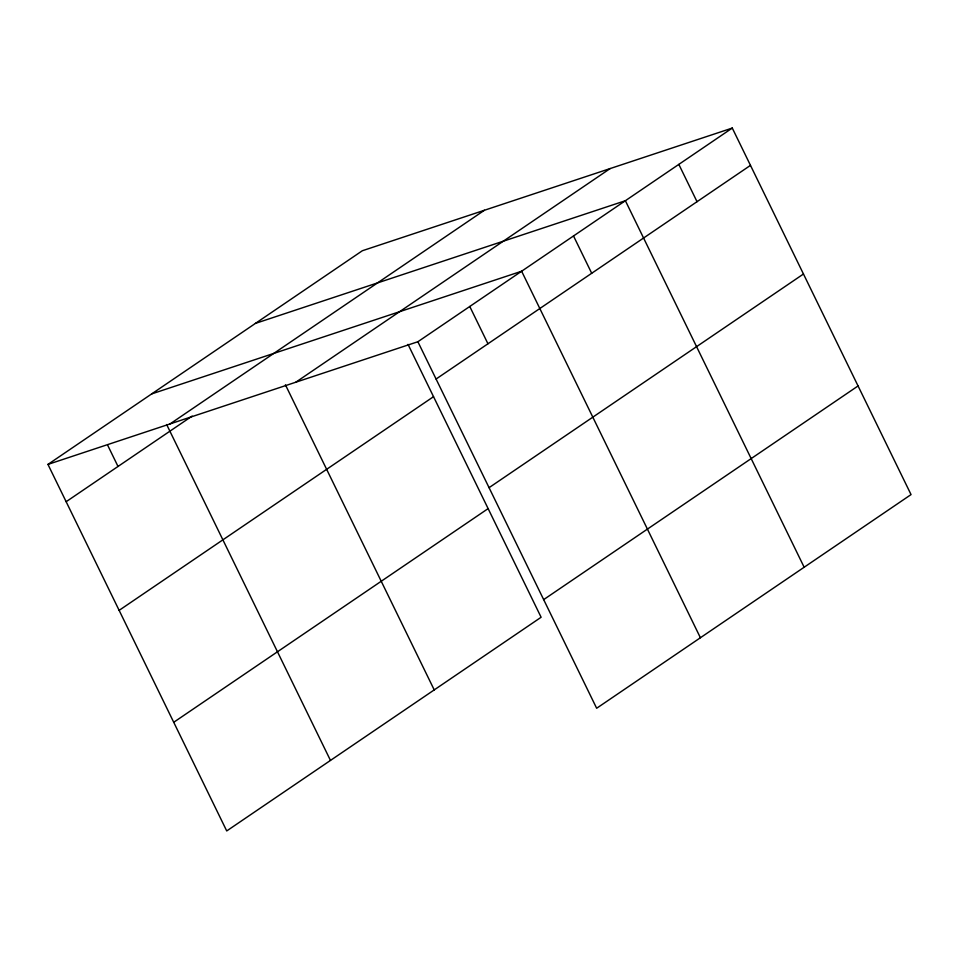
<?xml version="1.0" encoding="UTF-8"?>
<svg xmlns="http://www.w3.org/2000/svg" width="959" height="959" viewBox="0 0 959 959"><rect width="100%" height="100%" fill="white"/><g stroke="black" fill="none" stroke-linecap="round" stroke-linejoin="round"><path stroke-width="1.44" d="M408.019 344.365L541.116 617.26L226.72 830.938L47.95 464.408L362.346 250.743L732.28 128.062L911.05 494.592L596.654 708.257L417.884 341.74L732.28 128.062M170.031 423.926L484.427 210.261M66.147 501.713L192.124 416.086M295.804 382.221L610.2 168.544M436.081 379.033L750.477 165.368M119.132 610.356L433.528 396.678M489.066 487.675L803.462 274.01M173.723 722.283L488.119 508.618M543.669 599.615L858.065 385.95M255.454 323.387L625.388 200.719L804.157 567.237M151.702 393.897L521.636 271.229L700.406 637.747M47.95 464.408L417.884 341.74M678.84 164.397L697.025 201.69M573.518 235.974L591.703 273.267M469.766 306.484L487.951 343.778M285.422 384.823L434.223 689.905M166.65 424.537L330.471 760.427M107.624 445.144L118.017 466.458"/></g></svg>
